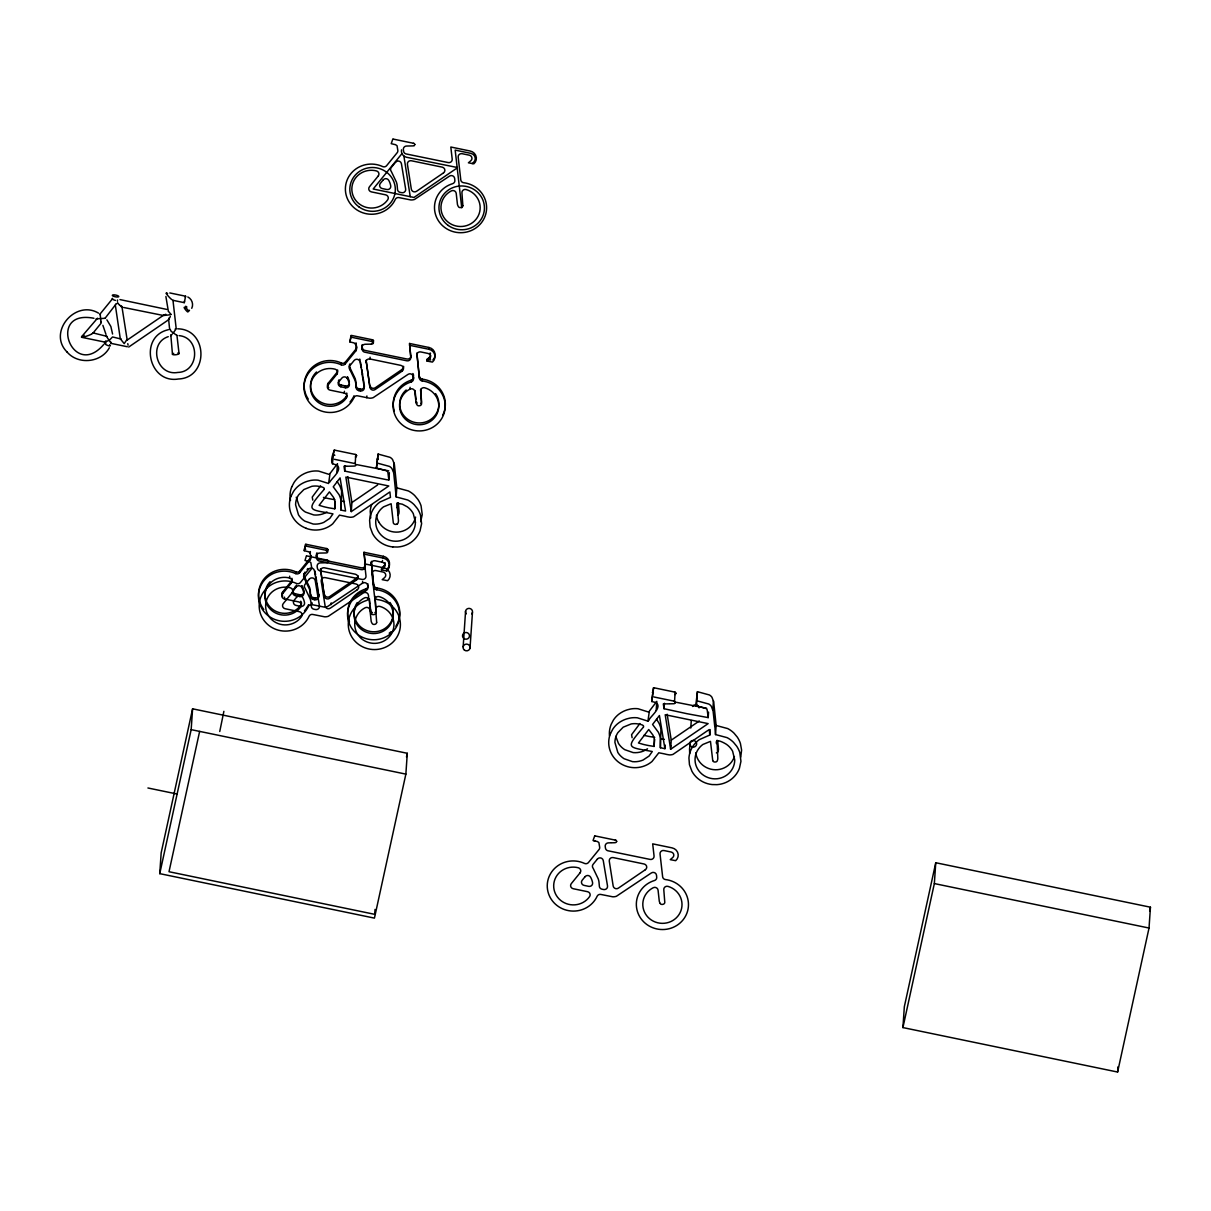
<?xml version="1.0" encoding="UTF-8"?>
<svg xmlns="http://www.w3.org/2000/svg" width="1211" height="1211" viewBox="0 0 1211 1211"><rect width="100%" height="100%" fill="white"/><g stroke="black" fill="none" stroke-linecap="round" stroke-linejoin="round"><path stroke-width="1.5" d="M376.031 610.889L375.107 598.173A3.3 3.179 3.9 0 1 375.425 596.463M421.473 403.853L420.671 389.336L421.595 402.067A2.225 2.134 3.9 0 1 420.777 403.535M462.859 205.628L461.936 192.897A3.3 3.179 3.9 0 1 466.174 189.552A19.618 18.892 3.9 0 1 477.225 217.662A19.618 18.892 3.9 0 1 446.223 220.447A19.618 18.892 3.9 0 1 451.385 190.884A3.3 3.179 3.9 0 1 456.214 193.397L457.425 204.265A6.539 6.297 3.9 0 0 458.439 206.627L458.53 206.824A2.013 1.938 3.9 0 0 459.817 207.565L460.574 207.581A3.951 3.8 3.9 0 0 461.179 207.459A2.225 2.134 3.9 0 0 462.935 205.628M327.969 549.93L327.439 550.793A3.451 3.315 3.9 0 1 326.38 551.126M355.973 464.797L355.383 465.781A3.451 3.315 3.9 0 1 353.9 466.084L347.073 466.25M356.579 455.593L356.004 456.698M373.548 341.033L373.003 341.971M414.813 144.654L414.268 145.517M616.656 841.494L616.187 842.311A3.451 3.315 3.9 0 1 614.582 842.72L611.494 842.811M675.314 702.425L674.845 703.319M675.935 693.358L675.405 694.297M92.853 333.313L101.103 323.186L101.103 321.505M159.746 873.646L161.169 852.816L192.594 708.813L407.29 753.287L405.867 774.117L374.441 918.12L159.746 873.646L191.171 729.643L192.594 708.813M223.884 711.341L219.751 731.505M289.641 576.209L289.52 577.995A19.618 18.892 3.9 0 0 266.193 589.318A19.618 18.892 3.9 0 0 275.442 612.948A19.618 18.892 3.9 0 0 300.797 606.802A3.3 3.179 3.9 0 0 298.723 601.897L284.418 598.945A3.3 3.179 3.9 0 1 282.481 593.859L282.602 592.073L291.397 581.25A3.3 3.179 3.9 0 0 291.927 578.283M284.418 598.945L284.54 597.159M282.481 593.859L291.276 583.036L291.397 581.25M303.779 592.906A19.618 18.892 3.9 0 0 301.781 587.411L301.902 585.624A19.618 18.892 3.9 0 1 303.9 591.119L303.779 592.906A3.3 3.179 3.9 0 1 299.828 596.569L295.242 595.6A3.3 3.179 3.9 0 1 293.334 590.514L295.408 586.336M295.651 573.605L295.772 571.819A3.3 3.179 3.9 0 0 299.798 570.926L310.319 557.999A3.3 3.179 3.9 0 0 310.97 555.592L310.849 557.378A3.3 3.179 3.9 0 1 310.198 559.785L299.677 572.712A3.3 3.179 3.9 0 1 295.651 573.605A26.067 25.083 3.9 0 0 260.849 585.564A26.067 25.083 3.9 0 0 273.747 619.033A26.067 25.083 3.9 0 0 308.321 606.469A3.3 3.179 3.9 0 1 312.029 604.652L323.882 607.014A9.779 9.416 3.9 0 0 327.591 606.499L362.483 583.202L362.619 581.416M295.242 595.6L295.378 593.814A3.3 3.179 3.9 0 1 293.138 589.227M293.334 590.514L296.256 586.926L296.377 585.14M299.677 572.712L299.798 570.926M299.828 596.569L299.95 594.783A3.3 3.179 3.9 0 0 303.9 591.119M310.849 557.378L310.077 552.776L308.487 551.701A25.749 24.795 3.9 0 1 306.625 551.293L304.249 550.702L306.005 544.299M300.797 606.802L300.918 605.016A3.3 3.179 3.9 0 0 300.722 601.216M304.249 550.702L305.475 544.239M318.084 589.893L318.705 596.145A3.3 3.179 3.9 0 1 314.739 599.748L313.149 599.4A3.3 3.179 3.9 0 1 310.546 596.296L310.152 591.997A23.312 22.434 3.9 0 0 309.411 589.046L304.355 578.51A3.3 3.179 3.9 0 1 304.309 574.544L304.96 572.092M304.355 578.51L304.476 576.724A3.3 3.179 3.9 0 1 304.022 573.409M310.273 553.503L310.349 551.52M310.198 559.785L310.319 557.999M308.321 606.469L308.442 604.683M310.546 596.296L310.273 590.211A23.312 22.434 3.9 0 0 309.532 587.274L304.476 576.724M312.029 604.652L312.15 602.881M313.149 599.4L313.271 597.613A3.3 3.179 3.9 0 1 310.667 594.51M365.374 564.402L365.253 566.188A3.3 3.179 3.9 0 1 361.378 569.639L319.038 560.965A3.3 3.179 3.9 0 1 316.661 558.347L316.525 554.926A3.3 3.179 3.9 0 1 316.979 552.821M328.045 385.037L336.855 374.214A3.3 3.179 3.9 0 0 335.084 369.173A19.618 18.892 3.9 0 0 311.757 380.481A19.618 18.892 3.9 0 0 321.006 404.111A19.618 18.892 3.9 0 0 346.361 397.98A3.3 3.179 3.9 0 0 344.287 393.075L329.982 390.109A3.3 3.179 3.9 0 1 328.045 385.037L328.166 383.251L336.976 372.428A3.3 3.179 3.9 0 0 337.642 370.021M316.661 558.347L316.525 554.926M314.739 599.748L314.86 597.962A3.3 3.179 3.9 0 0 318.826 594.359M358.062 575.8A3.3 3.179 3.9 0 1 356.685 578.147L356.564 579.933L329.559 598.37A3.3 3.179 3.9 0 1 324.366 596.236L320.597 569.609A3.3 3.179 3.9 0 1 320.597 568.655M291.185 495.844L293.425 491.56A24.659 23.736 3.9 0 1 300.979 484.173L303.144 482.977A29.427 28.337 3.9 0 1 307.352 481.282L310.425 480.495A24.583 23.66 3.9 0 1 318.054 480.177L328.605 483.492L330.028 473.471M336.855 374.214L336.976 372.428M329.634 482.25C331.42 478.481 343.409 469.535 336.613 464.857A25.749 24.795 3.9 0 1 334.751 464.449C328.635 464.207 333.267 452.172 334.63 450.174M316.404 556.712A3.3 3.179 3.9 0 1 319.613 553.079L325.774 552.958A3.451 3.315 3.9 0 0 327.273 552.655L327.848 551.641A3.709 3.572 3.9 0 0 327.076 550.566L327.152 548.689A1.544 1.483 3.9 0 0 326.667 548.553L326.667 548.538M332.374 463.858L334.024 450.098M324.366 596.236L320.597 569.609M347.481 376.803L347.36 378.574A19.618 18.892 3.9 0 1 349.343 384.069A3.3 3.179 3.9 0 1 345.392 387.747L340.821 386.763A3.3 3.179 3.9 0 1 338.913 381.692L339.035 379.906A3.3 3.179 3.9 0 0 338.459 380.965M341.23 364.783L341.351 362.997A3.3 3.179 3.9 0 0 345.362 362.104L355.883 349.177A3.3 3.179 3.9 0 0 356.549 346.755L355.958 342.895L356.428 348.541A3.3 3.179 3.9 0 1 355.762 350.963L345.241 363.89A3.3 3.179 3.9 0 1 341.23 364.783A26.067 25.083 3.9 0 0 306.413 376.742A26.067 25.083 3.9 0 0 319.326 410.211A26.067 25.083 3.9 0 0 353.9 397.647A3.3 3.179 3.9 0 1 357.593 395.83L369.461 398.177A9.779 9.416 3.9 0 0 373.155 397.677L408.062 374.366A3.3 3.179 3.9 0 1 413.269 376.666L413.466 378.589A3.3 3.179 3.9 0 1 411.195 381.934A26.067 25.083 3.9 0 0 399.085 421.746A26.067 25.083 3.9 0 0 442.03 417.992A26.067 25.083 3.9 0 0 422.291 380.965A3.3 3.179 3.9 0 1 419.4 378.135L416.917 353.597A3.3 3.179 3.9 0 1 416.902 353.037M340.821 386.763L340.942 384.992A3.3 3.179 3.9 0 1 338.338 381.98M336.855 472.759L337.475 463.692M334.766 508.802L335.038 502.096A20.769 19.981 3.9 0 0 333.57 497.433L329.392 491.893L319.129 505.335L324.003 506.758A146.985 141.505 3.9 0 0 329.12 507.893L334.766 508.802L335.265 501.536M345.241 363.89L345.362 362.104M344.287 393.075L344.408 391.289M345.392 387.747L345.513 385.961A3.3 3.179 3.9 0 0 349.358 383.842M331.057 604.667L331.178 602.881M355.837 344.681L354.051 342.88A25.749 24.795 3.9 0 1 352.189 342.471L349.828 341.88L351.568 335.477M346.361 397.98L346.482 396.194A3.3 3.179 3.9 0 0 346.967 395.134M349.828 341.88L351.039 335.417M349.918 369.673A3.3 3.179 3.9 0 1 349.873 365.707L349.994 363.936A3.3 3.179 3.9 0 0 350.04 367.887L349.918 369.673L354.974 380.224A23.312 22.434 3.9 0 1 355.716 383.176L356.11 387.459A3.3 3.179 3.9 0 0 358.713 390.578L360.303 390.926A3.3 3.179 3.9 0 0 364.269 387.323L364.133 383.993M341.048 510.103L340.987 500.431A24.886 23.963 3.9 0 0 339.035 494.633L333.252 486.837L340.079 477.891L345.574 511.042L341.048 510.103L341.608 491.363A24.886 23.963 3.9 0 0 339.655 485.55L337.188 481.524M389.352 472.714L388.852 479.98L386.687 479.707L344.726 471.094L345.09 465.645M355.762 350.963L355.883 349.177M356.428 348.541L356.549 346.755M353.9 397.647L354.021 395.861A26.067 25.083 3.9 0 1 350.024 401.976M356.11 387.459L355.837 381.389A23.312 22.434 3.9 0 0 355.095 378.438L350.04 367.887M358.713 390.578L358.834 388.792A3.3 3.179 3.9 0 1 356.231 385.673M432.933 359.955A7.72 7.433 3.9 0 0 428.982 347.496L409.56 343.47L410.817 357.351A3.3 3.179 3.9 0 1 406.941 360.817L364.602 352.144A3.3 3.179 3.9 0 1 362.225 349.525L362.104 346.104A3.3 3.179 3.9 0 1 362.24 344.605M362.225 349.525L362.104 346.104M351.281 511.602L345.862 477.089L388.792 485.989L351.281 511.602L351.901 502.535L347.829 476.604M356.019 464.615A3.709 3.572 3.9 0 0 355.201 463.722L355.777 454.564A1.544 1.483 3.9 0 0 355.292 454.428L355.247 454.413M360.303 390.926L360.439 389.14A3.3 3.179 3.9 0 0 364.39 385.537M403.596 366.297A3.3 3.179 3.9 0 1 402.249 369.31L402.128 371.096L375.138 389.548A3.3 3.179 3.9 0 1 369.945 387.399L366.161 360.772A3.3 3.179 3.9 0 1 366.131 360.212M366.782 397.738L366.903 395.952M366.04 362.558A3.3 3.179 3.9 0 1 369.991 358.986L370.112 357.2M373.503 342.698A3.709 3.572 3.9 0 0 372.64 341.744L372.731 339.867A1.544 1.483 3.9 0 0 372.231 339.731L372.231 339.716M369.945 387.399L366.161 360.772M365.253 566.188L363.996 552.292L383.418 556.318A7.72 7.433 3.9 0 1 386.99 569.125L386.809 570.971L381.465 569.866L381.586 568.08L384.054 565.961A3.3 3.179 3.9 0 0 384.962 562.57M365.616 590.756L365.737 588.97A3.3 3.179 3.9 0 0 368.023 585.64L367.902 587.426A3.3 3.179 3.9 0 1 365.616 590.756A26.067 25.083 3.9 0 0 353.521 630.568A26.067 25.083 3.9 0 0 396.466 626.829A26.067 25.083 3.9 0 0 376.712 589.787A3.3 3.179 3.9 0 1 373.821 586.957L371.353 562.419A3.3 3.179 3.9 0 1 371.429 561.314M367.902 587.426L367.826 583.717M388.852 479.98L387.853 472.229A3.8 3.663 3.9 0 0 386.612 470.822L376.409 468.051L378.104 454.064L390.048 457.334A7.629 7.357 3.9 0 1 392.621 459.65L394.271 464.01A11.489 11.066 3.9 0 1 394.453 465.024L396.799 487.851L396.179 496.919L407.729 500.007A25.673 24.72 3.9 0 1 414.132 504.669L417.311 508.514A27.157 26.142 3.9 0 1 420.459 514.932L421.61 523.667L420.081 530.69A25.9 24.931 3.9 0 1 397.617 547.024L392.773 546.933M376.409 468.051L378.104 454.064M373.821 586.957L371.353 562.419M374.986 599.96A3.3 3.179 3.9 0 1 379.225 596.614A19.618 18.892 3.9 0 1 390.26 624.725A19.618 18.892 3.9 0 1 359.258 627.495A19.618 18.892 3.9 0 1 364.42 597.931A3.3 3.179 3.9 0 1 369.264 600.459L370.46 611.328A6.539 6.297 3.9 0 0 371.474 613.689L371.565 613.871A2.013 1.938 3.9 0 0 372.852 614.613L373.624 614.628A3.951 3.8 3.9 0 0 374.229 614.522A2.225 2.134 3.9 0 0 375.985 612.69L375.107 598.173M376.712 589.787L376.833 588.001A3.3 3.179 3.9 0 1 373.942 585.17M381.465 569.866L383.932 567.732A3.3 3.179 3.9 0 0 382.388 562.252L382.509 560.466M386.809 570.971L386.869 570.911A7.72 7.433 3.9 0 0 383.297 558.104L383.418 556.318M383.932 567.732L384.054 565.961M396.179 496.919L393.832 474.091A11.489 11.066 3.9 0 0 393.651 473.092L394.029 463.011M397.344 508.105L397.723 502.656M410.817 357.351L409.56 343.47M420.55 391.123A3.3 3.179 3.9 0 1 424.789 387.792A19.618 18.892 3.9 0 1 435.839 415.903A19.618 18.892 3.9 0 1 404.822 418.673A19.618 18.892 3.9 0 1 409.999 389.109L410.12 387.323M374.804 912.912L375.032 909.446M411.195 381.934L411.316 380.148A3.3 3.179 3.9 0 0 413.572 377.59M413.269 376.666L413.39 374.88A3.3 3.179 3.9 0 0 412.906 373.518M413.466 378.589L413.39 374.88M419.4 378.135L416.917 353.597M422.291 380.965L422.412 379.179A3.3 3.179 3.9 0 1 419.521 376.349M428.982 347.496L428.861 349.268A7.72 7.433 3.9 0 1 432.448 362.089L427.029 361.045L427.15 359.258L429.617 357.124A3.3 3.179 3.9 0 0 430.632 355.459M427.029 361.045L429.496 358.91L429.617 357.124M463.162 646.765L465.584 611.055M470.019 648.173L472.457 612.463M610.526 733.488L612.766 729.204A24.659 23.736 3.9 0 1 620.32 721.801L622.484 720.606A29.427 28.337 3.9 0 1 626.692 718.91L629.765 718.123A24.583 23.66 3.9 0 1 637.38 717.805L647.93 721.135L649.368 711.099M648.975 719.879C650.761 716.11 662.75 707.163 655.953 702.486A25.749 24.795 3.9 0 1 654.076 702.092L651.715 701.487L653.652 687.757M651.715 701.487L653.44 687.742M656.195 710.403L656.801 701.32M654.107 746.43L654.379 739.724A20.769 19.981 3.9 0 0 652.911 735.062L648.733 729.522L638.454 742.979L643.329 744.402A146.985 141.505 3.9 0 0 648.46 745.522L654.107 746.43L654.591 739.164M665.157 745.037L664.915 748.67L660.389 747.732L660.949 728.992A24.886 23.963 3.9 0 0 658.996 723.194L656.529 719.152M708.556 712.159L708.193 717.608L686.925 713.688L664.052 708.723L664.43 703.288M670.622 749.246L665.202 714.732L708.132 723.618L670.622 749.246L671.242 740.163L667.17 714.248M690.77 728.053L691.284 720.53M696.492 705.877L697.43 691.693L709.389 694.963A7.629 7.357 3.9 0 1 711.962 697.279L713.612 701.638A11.489 11.066 3.9 0 1 713.779 702.652L716.14 725.48L715.519 734.562L727.069 737.635A25.673 24.72 3.9 0 1 733.457 742.298L736.651 746.143A27.157 26.142 3.9 0 1 739.8 752.561L740.95 761.295L739.421 768.319A25.9 24.931 3.9 0 1 716.957 784.652L712.098 784.561A25.885 24.916 3.9 0 1 691.905 771.225L689.453 764.671L688.938 758.071A26.279 25.295 3.9 0 1 691.284 749.155A25.825 24.856 3.9 0 1 699.247 739.679L709.797 735.016L710.161 729.567M695.75 705.68L697.43 691.693M713.4 700.76L712.901 710.342M717.048 740.284L717.805 758.207A6.539 6.297 3.9 0 1 717.275 760.705L717.23 760.917A2.013 1.938 3.9 0 1 716.11 761.855L715.353 762.007A3.951 3.8 3.9 0 1 714.747 762.007A2.225 2.134 3.9 0 1 712.658 760.508M902.922 1027.579L904.329 1006.75L935.755 862.732L1150.45 907.206L1149.027 928.035L1117.602 1072.038L902.922 1027.579L934.347 883.576L935.755 862.732M1117.602 1072.038L1117.965 1066.83M660.389 747.732L660.328 738.059A24.886 23.963 3.9 0 0 658.375 732.261L652.578 724.466L659.42 715.519L664.915 748.67M173.037 333.222L176.216 328.847L172.961 300.207M104.842 342.017L105.841 340.912M126.549 340.14L124.203 343.636L120.298 338.792L115.317 304.945M106.023 335.75L111.2 343.409L127.337 346.74M121.297 339.08L112.532 336.946L109.58 340.003L105.069 342.138L81.485 337.264M121.993 307.034L127.185 340.019M184.496 301.009L184.254 302.659L172.825 300.298M176.776 335.356L171.145 331.314L170.13 329.362M168.359 311.303L165.892 296.498M740.754 757.011L741.601 750.093L740.421 743.493A27.157 26.142 3.9 0 0 737.272 737.075L734.078 733.215A25.673 24.72 3.9 0 0 727.69 728.568L716.14 725.48M199.633 731.399L169.01 871.723L375.243 914.441M406.487 756.981L407.29 753.287M1149.648 910.899L1150.45 907.206M100.074 313.997L112.305 299.011M185.298 297.21L185.586 296.211L169.828 292.941M115.741 304.128L115.817 303.885A3.603 1.135 -31.7 0 0 117.618 303.234M115.59 304.642L105.236 318.054M420.701 521.623L422.23 514.584L421.08 505.865A27.157 26.142 3.9 0 0 417.931 499.447L414.737 495.587A25.673 24.72 3.9 0 0 408.349 490.939L396.799 487.851M169.131 317.978L168.526 319.734L170.357 316.54M111.351 343.409L111.003 342.168M191.747 308.305C193.79 304.279 191.883 298.905 187.826 296.983M291.806 486.777L294.046 482.493A24.659 23.736 3.9 0 1 301.6 475.106L303.764 473.91A29.427 28.337 3.9 0 1 307.972 472.199L311.045 471.427A24.583 23.66 3.9 0 1 318.675 471.109L329.21 474.424M398.586 514.009L398.51 514.206A2.013 1.938 3.9 0 1 397.889 514.917M184.284 302.659L185.616 296.211M170.812 334.857L172.462 354.202M103.571 344.651C72.584 380.678 46.033 308.805 93.958 318.281M109.353 347.769C101.149 362.861 77.867 365.071 66.923 351.841M324.245 489.289C325.365 486.883 319.023 486.519 317.297 486.095A21.268 20.481 3.9 0 0 311.878 486.307L303.885 489.547L298.511 495.027A19.209 18.498 3.9 0 0 295.59 504.79L298.481 514.826A20.572 19.8 3.9 0 0 304.778 521.108L313.18 524.03A21.238 20.451 3.9 0 0 323.746 522.41L329.77 518.414L332.964 513.873C309.834 509.15 304.203 512.041 324.094 489.501M643.586 726.918C644.585 724.526 638.454 724.133 636.638 723.724A21.268 20.481 3.9 0 0 631.203 723.936L623.211 727.175L617.852 732.67A19.209 18.498 3.9 0 0 614.916 742.434L617.822 752.455A20.572 19.8 3.9 0 0 624.119 758.737L632.52 761.658A21.238 20.451 3.9 0 0 643.071 760.039L649.111 756.042L652.29 751.501C627.328 746.945 624.952 748.807 643.419 727.13M320.597 485.853L312.241 497.07L312.771 500.113M330.255 473.183L337.021 464.282M639.923 723.497L631.582 734.699L632.112 737.741M649.596 710.812L656.362 701.911M81.515 336.825L97.501 318.205M401.961 153.615L373.185 189.007L413.98 197.454L457.198 167.935M349.873 365.707L354.157 360.454A3.3 3.179 3.9 0 1 360.03 361.938L362.725 375.471M338.913 381.692L341.835 378.089A3.3 3.179 3.9 0 1 347.36 378.574M307.11 569.473L307.912 568.489M304.309 574.544L308.578 569.291A3.3 3.179 3.9 0 1 314.451 570.775L318.705 596.145M648.748 720.182L647.93 721.135M172.129 334.281L170.569 335.916M163.5 315.284L165.786 314.285M96.078 318.887L105.069 318.281M472.199 163.591L473.471 162.486A5.495 5.283 3.9 0 0 470.928 153.373L455.169 150.103L461.739 207.808M127.291 340.003L163.576 315.208M128.699 347.042L168.662 319.719L169.646 329.483M402.249 369.31L375.259 387.762A3.3 3.179 3.9 0 1 370.066 385.613M351.901 502.535L377.65 484.945M356.685 578.147L329.68 596.584A3.3 3.179 3.9 0 1 324.487 594.45M671.242 740.163L699.322 720.984M327.999 562.419L328.575 561.298M647.537 748.822L643.692 750.971A21.238 20.451 3.9 0 1 633.141 752.591L624.74 749.67A20.572 19.8 3.9 0 1 618.443 743.387L615.778 736.394M707.981 730.384L709.222 729.552L709.797 735.016M707.572 730.657L673.028 754.377A9.779 9.416 3.9 0 1 669.335 754.892L666.655 754.438A48.334 46.518 3.9 0 0 663.265 753.651L658.814 752.788L651.972 761.537A26.036 25.068 3.9 0 1 625.557 766.003A25.915 24.947 3.9 0 1 610.48 733.472M82.106 336.401L83.059 335.886M92.263 333.736L91.415 334.206M326.985 511.996L324.351 513.343A21.238 20.451 3.9 0 1 313.8 514.963L305.399 512.041A20.572 19.8 3.9 0 1 299.102 505.759L296.256 497.237M83.241 335.795L84.165 335.371M91.128 334.342L88.645 335.402A11.565 2.861 -20.8 0 1 85.693 336.431L83.15 337.112M168.253 336.673C147.984 343.061 156.264 376.288 177.805 372.443C199.376 371.989 200.602 337.612 179.061 335.614M168.344 329.725C138.463 336.325 148.453 384.038 178.411 378.998C208.913 377.923 208.201 329.18 177.684 328.817M396.769 524.227L396.012 524.378A3.951 3.8 3.9 0 1 395.407 524.378A2.225 2.134 3.9 0 1 393.318 522.88L391.138 503.746L383.569 506.834A20.284 19.527 3.9 0 0 378.922 511.602L377.999 513.116A19.361 18.634 3.9 0 0 376.076 518.338A20.239 19.482 3.9 0 0 375.864 524.287A19.361 18.649 3.9 0 0 377.408 529.661L378.271 531.311A20.027 19.27 3.9 0 0 397.723 541.135A19.906 19.164 3.9 0 0 415.403 522.335M716.367 752.894L716.73 752.788A2.013 1.938 3.9 0 0 717.851 751.834L717.926 751.653A6.539 6.297 3.9 0 0 718.471 749.14L717.669 740.557M170.751 314.724L163.561 315.511M121.827 307.079L120.782 306.383M371.338 344.136L365.177 344.257A3.3 3.179 3.9 0 0 361.968 347.89M670.031 703.818L673.24 703.742A3.451 3.315 3.9 0 0 674.739 703.44M666.625 703.879L669.229 703.833M610.722 842.826L608.422 842.871A3.3 3.179 3.9 0 0 605.212 846.489L605.47 848.139A3.3 3.179 3.9 0 0 607.846 850.758L650.186 859.432A3.3 3.179 3.9 0 0 654.061 855.965L652.684 843.855L672.105 847.882A7.72 7.433 3.9 0 1 675.677 860.688L670.273 859.643L672.726 857.524A3.3 3.179 3.9 0 0 671.197 852.029L664.006 850.546A3.3 3.179 3.9 0 0 660.04 853.982L662.629 876.734A3.3 3.179 3.9 0 0 665.52 879.564A26.067 25.083 3.9 0 1 685.275 916.606A26.067 25.083 3.9 0 1 642.33 920.36A26.067 25.083 3.9 0 1 654.424 880.533A3.3 3.179 3.9 0 0 656.71 877.203L656.513 875.281A3.3 3.179 3.9 0 0 651.291 872.98L616.399 896.276A9.779 9.416 3.9 0 1 612.69 896.791L600.838 894.445A3.3 3.179 3.9 0 0 597.129 896.261A26.067 25.083 3.9 0 1 562.555 908.81A26.067 25.083 3.9 0 1 549.658 875.341A26.067 25.083 3.9 0 1 584.459 863.398A3.3 3.179 3.9 0 0 588.485 862.489L599.006 849.577A3.3 3.179 3.9 0 0 599.657 847.155L598.885 842.553L597.295 841.478A25.749 24.795 3.9 0 1 595.434 841.085L593.057 840.495L594.692 835.878M346.649 466.25L343.985 466.296L344.726 471.094M665.55 703.894L663.325 703.924L664.052 708.723M654.727 737.363L649.081 736.455A146.985 141.505 3.9 0 1 643.949 735.319M413.451 143.261L413.496 143.276A1.544 1.483 3.9 0 1 414.011 143.382A3.709 3.572 3.9 0 1 414.889 144.472M372.065 341.502L372.11 341.502A1.544 1.483 3.9 0 1 372.625 341.608M327.242 560.118L327.288 560.133A1.544 1.483 3.9 0 1 327.803 560.239L327.848 560.33A3.709 3.572 3.9 0 1 328.65 561.268M674.572 692.041L674.633 692.041A1.544 1.483 3.9 0 1 675.132 692.147L674.557 701.32A1.544 1.483 3.9 0 0 674.012 701.124L674.012 701.108M615.309 840.101L615.355 840.116A1.544 1.483 3.9 0 1 615.854 840.222M306.383 555.849L305.005 560.496L307.367 561.102A25.749 24.795 3.9 0 0 309.229 561.495L310.833 562.57L311.605 567.172A3.3 3.179 3.9 0 1 310.939 569.579L300.419 582.506A3.3 3.179 3.9 0 1 296.407 583.414A26.067 25.083 3.9 0 0 261.591 595.358A26.067 25.083 3.9 0 0 274.503 628.827A26.067 25.083 3.9 0 0 309.077 616.263A3.3 3.179 3.9 0 1 312.771 614.461L324.639 616.808A9.779 9.416 3.9 0 0 328.332 616.293L363.239 592.996A3.3 3.179 3.9 0 1 368.447 595.297L368.644 597.22A3.3 3.179 3.9 0 1 366.373 600.55A26.067 25.083 3.9 0 0 354.263 640.377A26.067 25.083 3.9 0 0 397.208 636.623A26.067 25.083 3.9 0 0 377.469 599.581A3.3 3.179 3.9 0 1 374.577 596.751L371.974 573.999A3.3 3.179 3.9 0 1 375.94 570.563L383.13 572.046A3.3 3.179 3.9 0 1 384.674 577.541L382.207 579.66L387.626 580.705A7.72 7.433 3.9 0 0 384.038 567.898L364.617 563.872L365.994 575.982A3.3 3.179 3.9 0 1 362.119 579.433L319.78 570.759A3.3 3.179 3.9 0 1 317.403 568.141L317.161 566.506A3.3 3.179 3.9 0 1 320.355 562.888L326.516 562.752A3.451 3.315 3.9 0 0 328.03 562.464M392.848 139.038L391.214 143.655L393.575 144.245A25.749 24.795 3.9 0 0 395.437 144.639L397.041 145.714L397.813 150.315A3.3 3.179 3.9 0 1 397.147 152.737L386.642 165.65A3.3 3.179 3.9 0 1 382.615 166.558A26.067 25.083 3.9 0 0 347.799 178.501A26.067 25.083 3.9 0 0 360.711 211.97A26.067 25.083 3.9 0 0 395.286 199.421A3.3 3.179 3.9 0 1 398.979 197.605L410.847 199.951A9.779 9.416 3.9 0 0 414.54 199.437L449.448 176.14A3.3 3.179 3.9 0 1 454.655 178.441L454.852 180.363A3.3 3.179 3.9 0 1 452.581 183.694A26.067 25.083 3.9 0 0 440.471 223.52A26.067 25.083 3.9 0 0 483.416 219.766A26.067 25.083 3.9 0 0 463.677 182.725A3.3 3.179 3.9 0 1 460.785 179.894L458.182 157.142A3.3 3.179 3.9 0 1 462.148 153.706L469.353 155.19A3.3 3.179 3.9 0 1 470.882 160.685L468.415 162.804L473.834 163.848A7.72 7.433 3.9 0 0 470.246 151.042L450.825 147.015L452.203 159.125A3.3 3.179 3.9 0 1 448.327 162.592L406.003 153.918A3.3 3.179 3.9 0 1 403.611 151.299L403.369 149.649A3.3 3.179 3.9 0 1 406.563 146.031L412.724 145.91A3.451 3.315 3.9 0 0 414.238 145.608M334.841 499.689L329.74 498.811A146.985 141.505 3.9 0 1 324.609 497.691L323.443 497.403M388.776 470.852L356.867 464.646M706.649 708.268L676.207 702.274M457.152 167.466L406.306 157.218A6.615 6.373 3.9 0 1 401.522 149.861M166.785 309.411L119.98 299.586M163.152 315.435L123.628 307.473M393.257 139.098L413.254 143.231M351.977 335.538L371.989 339.685L371.868 341.472L351.856 337.324M335.038 450.235L355.035 454.382M334.418 459.302L354.414 463.45M306.413 544.375L326.41 548.507L326.289 550.294L306.292 546.161M307.034 555.955L327.046 560.087M654.379 687.863L674.376 692.011M653.758 696.946L673.755 701.078M595.101 835.938L615.097 840.071M409.439 345.256L428.861 349.268M427.15 359.258L430.707 359.985M369.991 358.986L400.886 365.389A3.3 3.179 3.9 0 1 402.128 371.096M92.884 332.874L107.173 336.416M341.669 501.021L344.454 501.596M363.875 554.078L383.297 558.104M382.388 562.252L375.198 560.754A3.3 3.179 3.9 0 0 371.232 564.205M661.009 738.665L664.355 739.346M191.171 729.643L405.867 774.117M934.347 883.576L1149.027 928.035M147.924 787.983L176.942 793.992M340.942 384.992L345.513 385.961M358.834 388.792L360.439 389.14M295.378 593.814L299.95 594.783M313.271 597.613L314.86 597.962M377.484 463.147L389.427 466.402A7.629 7.357 3.9 0 1 392.001 468.718L393.424 472.078M332.995 454.791L334.841 455.245M304.37 548.916L305.687 549.249M696.825 700.775L708.768 704.03A7.629 7.357 3.9 0 1 711.341 706.361L712.991 710.721A11.489 11.066 3.9 0 1 713.173 711.735L714.868 727.493M652.335 692.42L653.38 692.677M378.392 459.332L377.151 459.014M594.904 840.949L593.844 840.676M696.734 705.937L705.937 708.465A3.8 3.663 3.9 0 1 707.194 709.858L708.193 717.608M98.545 313.149C75.324 299.162 47.274 332.359 67.074 352.023M648.551 712.053L638 708.738A24.583 23.66 3.9 0 0 630.386 709.056L627.313 709.828A29.427 28.337 3.9 0 0 623.09 711.538L620.94 712.734A24.659 23.736 3.9 0 0 613.371 720.121L611.146 724.405A25.915 24.947 3.9 0 0 609.481 735.864M166.543 292.699L167.633 293.667M171.765 299.632L170.13 298.118A9.4 1.832 49 0 1 168.162 296.014L165.998 293.319M186.933 307.049C182.467 303.477 189.597 313.361 189.476 310.258M327.152 548.689L327.227 548.75A3.709 3.572 3.9 0 1 328.06 549.749M615.839 840.252L615.915 840.313A3.709 3.572 3.9 0 1 616.747 841.312M185.858 308.351C180.439 303.885 189.749 315.738 187.811 310.697M119.268 304.945L117.83 302.992M106.886 319.84L110.867 326.516L112.578 334.024M660.252 903.482L660.373 903.663A2.013 1.938 3.9 0 0 661.66 904.405L662.432 904.42A3.951 3.8 3.9 0 0 663.038 904.299A2.225 2.134 3.9 0 0 664.794 902.467L663.795 889.737A3.3 3.179 3.9 0 1 668.033 886.391A19.618 18.892 3.9 0 1 679.068 914.502A19.618 18.892 3.9 0 1 648.067 917.287A19.618 18.892 3.9 0 1 653.229 887.724A3.3 3.179 3.9 0 1 658.073 890.236L659.268 901.105A6.539 6.297 3.9 0 0 660.283 903.467M121.403 305.853L121.993 306.988M102.89 325.35L105.978 334.403M378.876 522.229L378.029 520.594A19.361 18.649 3.9 0 1 376.47 515.22M128.094 345.18L127.776 343.667M712.734 760.493L710.479 741.374L702.895 744.462A20.284 19.527 3.9 0 0 698.263 749.246L697.339 750.744A19.361 18.634 3.9 0 0 695.417 755.967A20.239 19.482 3.9 0 0 695.19 761.916A19.361 18.649 3.9 0 0 696.749 767.29L697.597 768.94A20.027 19.27 3.9 0 0 717.063 778.764A19.906 19.164 3.9 0 0 734.744 759.978L732.625 751.244A20.663 19.891 3.9 0 0 726.615 744.432C724.299 742.933 714.657 737.499 716.473 743.615M100.407 315.027L100.165 314.103L101.013 322.308M370.733 517.975L370.218 511.36A26.279 25.295 3.9 0 1 371.656 504.624M360.515 362.271L361.453 367.841M314.936 571.092L315.587 574.907M361.741 369.491L362.498 374.048M364.269 387.323L362.134 374.366M315.889 576.663L316.676 581.401M363.89 382.509L362.952 376.863M316.919 582.869L317.842 588.47M403.884 156.037L410.257 196.682M416.024 402.491L414.828 391.637A3.3 3.179 3.9 0 0 409.999 389.109M370.581 609.542L370.188 606.151M415.994 399.358L415.025 390.532M363.996 552.292L365.177 562.661M176.942 335.25L179.031 353.536M369.96 604.107L369.385 598.673M397.284 507.5L396.86 503.155L402.385 504.215L407.274 506.803A20.663 19.891 3.9 0 1 413.284 513.615L415.479 522.35M398.328 502.928L399.085 511.511A6.539 6.297 3.9 0 1 398.555 513.994M397.314 507.803L398.464 520.579A6.539 6.297 3.9 0 1 397.935 523.076L397.889 523.273A2.013 1.938 3.9 0 1 396.769 524.227M714.974 728.674L715.519 734.562M373.412 342.758L372.821 343.788A3.451 3.315 3.9 0 1 371.338 344.106M356.594 455.669L356.594 455.73A3.709 3.572 3.9 0 0 355.822 454.655M689.68 753.454L689.559 749.004A26.279 25.295 3.9 0 1 690.3 744.493M376.833 588.001A26.067 25.083 3.9 0 1 395.891 626.178M391.123 631.658A26.067 25.083 3.9 0 1 389.2 633.156M349.479 621.97A26.067 25.083 3.9 0 1 365.737 588.97M362.483 583.202A3.3 3.179 3.9 0 1 367.705 585.503M307.655 606.272A26.067 25.083 3.9 0 1 304.445 610.798M263.801 609.436A26.067 25.083 3.9 0 1 264.422 578.48A26.067 25.083 3.9 0 1 295.772 571.819M326.546 550.339A1.544 1.483 3.9 0 1 327.046 550.43M316.782 556.56A3.3 3.179 3.9 0 0 319.159 559.179L361.499 567.853A3.3 3.179 3.9 0 0 365.389 564.947M320.476 571.38A3.3 3.179 3.9 0 1 324.427 567.808L355.323 574.211A3.3 3.179 3.9 0 1 356.564 579.933M296.256 586.926A3.3 3.179 3.9 0 1 301.781 587.411M300.918 605.016A19.618 18.892 3.9 0 1 272.551 609.284A19.618 18.892 3.9 0 1 270.053 581.704M289.52 577.995A3.3 3.179 3.9 0 1 291.276 583.036M282.738 596.145A3.3 3.179 3.9 0 1 282.602 592.073M371.156 611.207A6.539 6.297 3.9 0 1 370.536 609.542M372.443 612.675A2.013 1.938 3.9 0 1 371.686 612.1M376.106 610.904A2.225 2.134 3.9 0 1 374.895 612.539M390.003 602.442A19.618 18.892 3.9 0 1 386.748 627.086A19.618 18.892 3.9 0 1 360.939 627.162A19.618 18.892 3.9 0 1 357.26 602.548M109.58 344.711A3.3 0.848 24.7 0 1 109.247 345.922A3.3 0.848 24.7 0 1 104.827 343.818A3.3 0.848 24.7 0 1 106.053 343.031M177.866 352.976A3.3 0.878 -6.5 0 1 178.108 354.233A3.3 0.878 -6.5 0 1 173.309 354.717A3.3 0.878 -6.5 0 1 173.718 353.385M115.454 300.419A3.512 0.939 14.2 0 1 112.578 298.36M117.452 301.297A7.009 1.09 -86.4 0 1 117.497 299.98M120.494 305.823A7.099 1.589 50.3 0 1 119.707 305.081M171.084 314.36A7.781 1.559 48.2 0 1 168.48 311.409M175.156 329.089A5.51 1.438 -53.5 0 1 175.519 328.802M416.796 355.383A3.3 3.179 3.9 0 1 420.762 351.932L427.952 353.43A3.3 3.179 3.9 0 1 429.496 358.91M430.132 352.961A3.3 3.179 3.9 0 1 430.526 353.733M410.938 355.565A3.3 3.179 3.9 0 1 407.063 359.031L364.723 350.357A3.3 3.179 3.9 0 1 362.346 347.739M372.761 339.958A3.709 3.572 3.9 0 1 373.624 340.912M372.973 342.047A3.451 3.315 3.9 0 1 372.337 342.244M308.26 399.085A26.067 25.083 3.9 0 1 310.606 368.946A26.067 25.083 3.9 0 1 341.351 362.997M422.412 379.179A26.067 25.083 3.9 0 1 442.651 415.297M394.302 411.074A26.067 25.083 3.9 0 1 411.316 380.148M415.978 402.506A6.539 6.297 3.9 0 0 417.053 404.852L417.144 405.049A2.013 1.938 3.9 0 0 418.431 405.791L419.188 405.806A3.951 3.8 3.9 0 0 419.793 405.7A2.225 2.134 3.9 0 0 421.549 403.868M417.174 403.066A6.539 6.297 3.9 0 1 416.327 401.492M435.566 393.62A19.618 18.892 3.9 0 1 430.995 419.294A19.618 18.892 3.9 0 1 404.111 415.963A19.618 18.892 3.9 0 1 406.154 389.987M346.724 393.045A3.3 3.179 3.9 0 1 346.967 393.772M346.482 396.194A19.618 18.892 3.9 0 1 317.615 400.069A19.618 18.892 3.9 0 1 316.51 371.989M347.648 377.121A19.618 18.892 3.9 0 1 349.389 381.934M328.786 387.747A3.3 3.179 3.9 0 1 328.166 383.251M359.758 359.092A3.3 3.179 3.9 0 1 360.151 360.167M692.51 706.497A3.512 3.376 3.9 0 1 699.095 707.86M671.212 745.794A9.779 9.416 3.9 0 1 670.591 745.825M674.542 701.351A3.709 3.572 3.9 0 1 675.36 702.244M675.36 694.372A3.451 3.315 3.9 0 1 674.921 694.524M675.163 692.283A3.709 3.572 3.9 0 1 675.98 693.176M695.81 752.848A19.361 18.649 3.9 0 0 697.354 758.222L698.217 759.872A20.027 19.27 3.9 0 0 717.669 769.681A19.906 19.164 3.9 0 0 734.426 756.527M466.296 613.871A3.512 3.376 3.9 0 1 466.629 609.284A3.512 3.376 3.9 0 1 471.412 609.315A3.512 3.376 3.9 0 1 471.73 613.901M392.758 546.948A25.885 24.916 3.9 0 1 372.564 533.597L370.112 527.042L369.612 520.442A26.279 25.295 3.9 0 1 371.959 511.526A25.825 24.856 3.9 0 1 379.906 502.05L390.457 497.388L389.897 491.923L353.688 516.749A9.779 9.416 3.9 0 1 349.994 517.248L347.33 516.809A48.334 46.518 3.9 0 0 343.939 516.022L339.489 515.144L332.647 523.894A26.036 25.068 3.9 0 1 306.216 528.374M354.672 463.495A1.544 1.483 3.9 0 1 355.186 463.586M356.019 456.744A3.451 3.315 3.9 0 1 355.398 456.941M306.262 528.299A25.915 24.947 3.9 0 1 291.14 495.829M290.489 500.491A25.915 24.947 3.9 0 1 291.76 486.761M378.907 522.213A20.027 19.27 3.9 0 0 398.343 532.053A19.906 19.164 3.9 0 0 415.585 517.082M376.651 622.287L376.651 622.469A2.225 2.134 3.9 0 1 374.971 624.301A3.951 3.8 3.9 0 1 374.366 624.422L373.609 624.407A2.013 1.938 3.9 0 1 372.307 623.68L372.201 623.498A6.539 6.297 3.9 0 1 371.156 621.122L370.006 610.253A3.3 3.179 3.9 0 0 365.177 607.74A19.618 18.892 3.9 0 0 360 637.304A19.618 18.892 3.9 0 0 391.017 634.519A19.618 18.892 3.9 0 0 379.966 606.408A3.3 3.179 3.9 0 0 375.728 609.754L376.651 622.287M378.241 175.989L369.446 186.797A3.3 3.179 3.9 0 0 371.368 191.883L385.688 194.85A3.3 3.179 3.9 0 1 387.747 199.739A19.618 18.892 3.9 0 1 362.392 205.885A19.618 18.892 3.9 0 1 353.158 182.256A19.618 18.892 3.9 0 1 376.485 170.933A3.3 3.179 3.9 0 1 378.241 175.989M395.543 162.229L391.274 167.481A3.3 3.179 3.9 0 0 391.304 171.447L396.36 181.998A23.312 22.434 3.9 0 1 397.102 184.95L397.496 189.234A3.3 3.179 3.9 0 0 400.099 192.352L401.704 192.685A3.3 3.179 3.9 0 0 405.655 189.098L401.416 163.712A3.3 3.179 3.9 0 0 395.543 162.229M383.221 179.864L380.299 183.451A3.3 3.179 3.9 0 0 382.207 188.538L386.778 189.506A3.3 3.179 3.9 0 0 390.729 185.843A19.618 18.892 3.9 0 0 388.746 180.348A3.3 3.179 3.9 0 0 383.221 179.864M292.033 592.83L283.223 603.653A3.3 3.179 3.9 0 0 285.16 608.739L299.465 611.706A3.3 3.179 3.9 0 1 301.539 616.596A19.618 18.892 3.9 0 1 276.184 622.742A19.618 18.892 3.9 0 1 266.95 599.112A19.618 18.892 3.9 0 1 290.277 587.789A3.3 3.179 3.9 0 1 292.033 592.83M309.335 579.085L305.051 584.338A3.3 3.179 3.9 0 0 305.096 588.304L310.152 598.855A23.312 22.434 3.9 0 1 310.894 601.791L311.288 606.09A3.3 3.179 3.9 0 0 313.891 609.209L315.496 609.542A3.3 3.179 3.9 0 0 319.447 605.954L315.208 580.569A3.3 3.179 3.9 0 0 309.335 579.085M297.013 596.72L294.091 600.308A3.3 3.179 3.9 0 0 295.999 605.394L300.57 606.363A3.3 3.179 3.9 0 0 304.521 602.7A19.618 18.892 3.9 0 0 302.538 597.205A3.3 3.179 3.9 0 0 297.013 596.72M580.084 872.813L571.289 883.636A3.3 3.179 3.9 0 0 573.227 888.723L587.532 891.69A3.3 3.179 3.9 0 1 589.606 896.579A19.618 18.892 3.9 0 1 564.25 902.725A19.618 18.892 3.9 0 1 555.001 879.095A19.618 18.892 3.9 0 1 578.328 867.772A3.3 3.179 3.9 0 1 580.084 872.813M597.386 859.068L593.118 864.321A3.3 3.179 3.9 0 0 593.163 868.287L598.219 878.838A23.312 22.434 3.9 0 1 598.961 881.79L599.354 886.074A3.3 3.179 3.9 0 0 601.958 889.192L603.547 889.525A3.3 3.179 3.9 0 0 607.513 885.937L603.26 860.552A3.3 3.179 3.9 0 0 597.386 859.068M585.064 876.703L582.143 880.291A3.3 3.179 3.9 0 0 584.05 885.377L588.637 886.346A3.3 3.179 3.9 0 0 592.588 882.683A19.618 18.892 3.9 0 0 590.59 877.188A3.3 3.179 3.9 0 0 585.064 876.703M443.514 172.87L416.523 191.308A3.3 3.179 3.9 0 1 411.331 189.173L407.426 164.333A3.3 3.179 3.9 0 1 411.377 160.76L442.272 167.163A3.3 3.179 3.9 0 1 443.514 172.87M357.306 589.727L330.315 608.164A3.3 3.179 3.9 0 1 325.123 606.03L321.218 581.189A3.3 3.179 3.9 0 1 325.169 577.617L356.064 584.005A3.3 3.179 3.9 0 1 357.306 589.727M645.372 869.71L618.367 888.147A3.3 3.179 3.9 0 1 613.175 886.013L609.284 861.172A3.3 3.179 3.9 0 1 613.235 857.6L644.131 864.003A3.3 3.179 3.9 0 1 645.372 869.71M113.607 296.301A3.3 0.893 11.2 0 0 118.754 296.619A3.3 0.893 11.2 0 0 114.212 294.863A3.3 0.893 11.2 0 0 113.607 296.301M448.267 225.473A22.752 21.904 3.9 0 0 484.309 210.32A22.752 21.904 3.9 0 0 452.49 187.781A22.752 21.904 3.9 0 0 448.267 225.473M358.744 206.733A22.752 21.904 3.9 0 0 395.134 192.352A22.752 21.904 3.9 0 0 363.845 169.131A22.752 21.904 3.9 0 0 358.744 206.733M463.858 638.5A3.512 3.376 3.9 0 0 469.474 636.32A3.512 3.376 3.9 0 0 464.676 632.717A3.512 3.376 3.9 0 0 463.858 638.5M691.072 746.491A3.512 3.376 3.9 0 0 696.643 744.205A3.512 3.376 3.9 0 0 691.784 740.693A3.512 3.376 3.9 0 0 691.072 746.491M464.494 650.171A3.512 3.376 3.9 0 0 470.065 647.885A3.512 3.376 3.9 0 0 465.206 644.358A3.512 3.376 3.9 0 0 464.494 650.171"/></g></svg>
